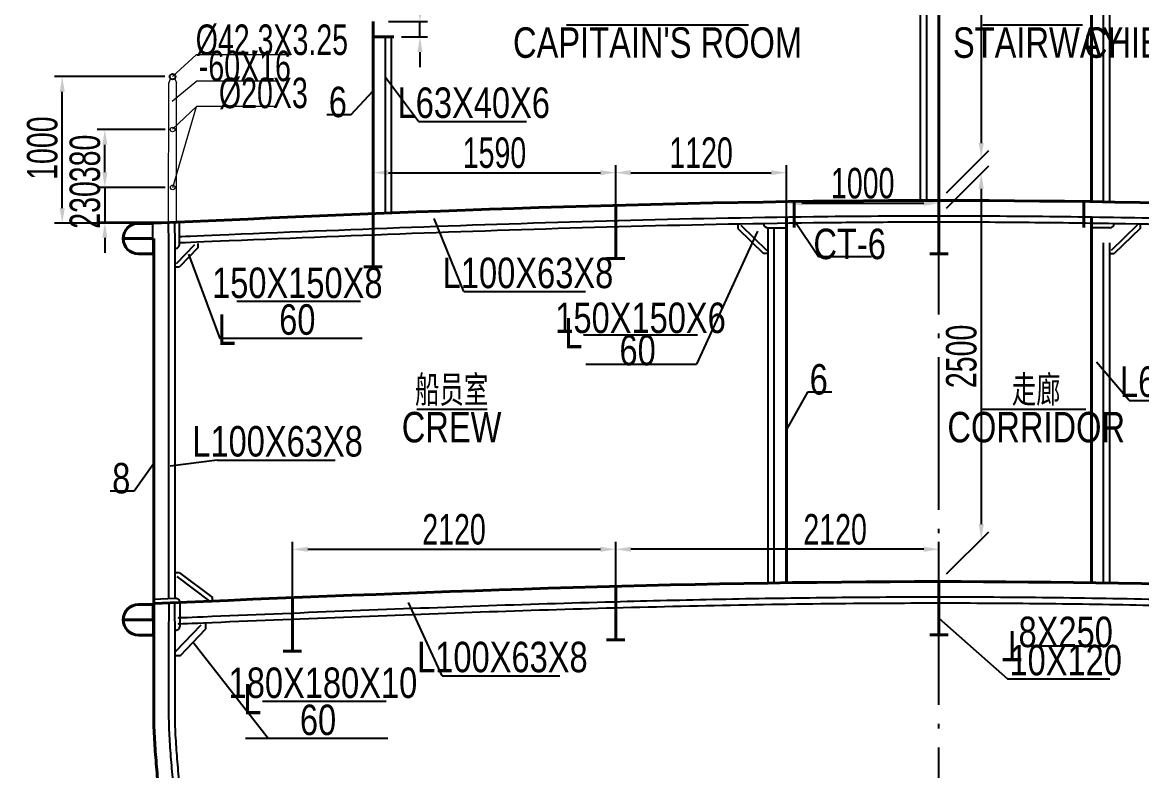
# Model space of a CAD drawing. Extents: x -498116 to -468416, y -194449 to -173449.
# Drawn here: x -481679 to -474339, y -186661 to -181752 of the extents above; entities that cross this region are included whole.
import ezdxf
from ezdxf.enums import TextEntityAlignment as Align

# ---------------------------------------------------------------- set-up
doc = ezdxf.new("R2010")
doc.units = 0
doc.header["$LTSCALE"] = 500
doc.header["$MEASUREMENT"] = 0
doc.header["$PDMODE"] = 3
doc.linetypes.add('点划线 ____ _ ____ _ ____ _ ____ _ ____ _ ____', pattern=[2.56, 2, -0.25, 0.06, -0.25])
doc.layers.get('0').update_dxf_attribs({"linetype": 'CONTINUOUS'})
doc.layers.get('Defpoints').update_dxf_attribs({"linetype": 'CONTINUOUS'})
doc.layers.add('图框', color=3, linetype='CONTINUOUS')
doc.styles.get("Standard").update_dxf_attribs({"font": 'romans.shx', "width": 1.2, "height": 150, "bigfont": 'gbcbig.shx'})
doc.styles.add('中英混排2', font='romany.shx', dxfattribs={"width": 0.7, "height": 200, "bigfont": 'hztxt.shx'})
doc.dimstyles.new('1111111', dxfattribs={"dimtxt": 75, "dimasz": 100, "dimexe": 50, "dimexo": 50, "dimgap": 30, "dimtad": 1, "dimdec": 0, "dimdsep": 46, "dimtxsty": 'Standard', "dimcen": 2.5, "dimadec": 0, "dimazin": 0, "dimtfac": 1, "dimtdec": 0, "dimtmove": 0, "dimatfit": 3, "dimfxl": 1, "dimarcsym": 0})

# ---------------------------------------------------------------- blocks, each defined once
blk = doc.blocks.new('*D573')
at = {"color": 0, "lineweight": -2, "transparency": 16777216}
for p, q in [((-480743.5, -182107.7), (-481467.5, -182107.7)), ((-481417.5, -182969.7), (-481417.5, -182207.7)), ((-480847.1, -183069.7), (-481467.5, -183069.7))]:
    blk.add_line(p, q, dxfattribs=at)
at = {"color": 0, "lineweight": -3, "transparency": 16777216}
for points in [[(-481434.2, -182207.7), (-481400.8, -182207.7), (-481417.5, -182107.7)], [(-481434.2, -182969.7), (-481400.8, -182969.7), (-481417.5, -183069.7)]]:
    blk.add_solid(points, dxfattribs=at)
at = {"layer": 'Defpoints', "color": 0, "lineweight": -3, "transparency": 16777216}
for p in [(-481417.5, -182107.7), (-480693.5, -182107.7), (-480797.1, -183069.7)]:
    blk.add_point(p, dxfattribs=at)
at = {"color": 0, "transparency": 16777216, "insert": (-481547.5, -182577), "char_height": 200, "attachment_point": 5, "rotation": 90, "style": '中英混排2'}
blk.add_mtext('1000', dxfattribs=at)
blk = doc.blocks.new('*D574')
at = {"color": 0, "lineweight": -2, "transparency": 16777216}
for p, q in [((-481137.8, -182734.6), (-481137.8, -182634.6)), ((-480742.4, -182834.6), (-481187.8, -182834.6)), ((-481137.8, -182834.6), (-481137.8, -183064.8)), ((-480747.1, -183064.8), (-481187.8, -183064.8)), ((-481137.8, -183164.8), (-481137.8, -183264.8))]:
    blk.add_line(p, q, dxfattribs=at)
at = {"color": 0, "lineweight": -3, "transparency": 16777216}
for points in [[(-481154.4, -182734.6), (-481121.1, -182734.6), (-481137.8, -182834.6)], [(-481154.4, -183164.8), (-481121.1, -183164.8), (-481137.8, -183064.8)]]:
    blk.add_solid(points, dxfattribs=at)
at = {"layer": 'Defpoints', "color": 0, "lineweight": -3, "transparency": 16777216}
for p in [(-480692.4, -182834.6), (-481137.8, -183064.8), (-480697.1, -183064.8)]:
    blk.add_point(p, dxfattribs=at)
at = {"color": 0, "transparency": 16777216, "insert": (-481267.8, -182949.7), "char_height": 200, "attachment_point": 5, "rotation": 90, "style": '中英混排2'}
blk.add_mtext('230', dxfattribs=at)
blk = doc.blocks.new('*D575')
at = {"color": 0, "lineweight": -2, "transparency": 16777216}
for p, q in [((-480743.2, -182454.6), (-481187.8, -182454.6)), ((-481137.8, -182734.6), (-481137.8, -182554.6)), ((-480742.4, -182834.6), (-481187.8, -182834.6))]:
    blk.add_line(p, q, dxfattribs=at)
at = {"color": 0, "lineweight": -3, "transparency": 16777216}
for points in [[(-481154.4, -182554.6), (-481121.1, -182554.6), (-481137.8, -182454.6)], [(-481154.4, -182734.6), (-481121.1, -182734.6), (-481137.8, -182834.6)]]:
    blk.add_solid(points, dxfattribs=at)
at = {"layer": 'Defpoints', "color": 0, "lineweight": -3, "transparency": 16777216}
for p in [(-481137.8, -182454.6), (-480693.2, -182454.6), (-480692.4, -182834.6)]:
    blk.add_point(p, dxfattribs=at)
at = {"color": 0, "transparency": 16777216, "insert": (-481267.8, -182644.6), "char_height": 200, "attachment_point": 5, "rotation": 90, "style": '中英混排2'}
blk.add_mtext('380', dxfattribs=at)
blk = doc.blocks.new('*D585')
at = {"color": 0, "lineweight": -2, "transparency": 16777216}
for p, q in [((-476667.7, -183078.1), (-476667.7, -182887.9)), ((-475667.7, -183014.4), (-475667.7, -182887.9)), ((-476567.7, -182937.9), (-475767.7, -182937.9))]:
    blk.add_line(p, q, dxfattribs=at)
at = {"color": 0, "lineweight": -3, "transparency": 16777216}
for points in [[(-476567.7, -182921.2), (-476567.7, -182954.5), (-476667.7, -182937.9)], [(-475767.7, -182921.2), (-475767.7, -182954.5), (-475667.7, -182937.9)]]:
    blk.add_solid(points, dxfattribs=at)
at = {"layer": 'Defpoints', "color": 0, "lineweight": -3, "transparency": 16777216}
for p in [(-475667.7, -182937.9), (-476667.7, -183128.1), (-475667.7, -183064.4)]:
    blk.add_point(p, dxfattribs=at)
at = {"color": 0, "transparency": 16777216, "insert": (-476167.7, -182807.9), "char_height": 200, "attachment_point": 5, "style": '中英混排2'}
blk.add_mtext('1000', dxfattribs=at)
blk = doc.blocks.new('*D586')
at = {"color": 0, "lineweight": -2, "transparency": 16777216}
for p, q in [((-477787.7, -183001.9), (-477787.7, -182687.9)), ((-476667.7, -183293), (-476667.7, -182687.9)), ((-477687.7, -182737.9), (-476767.7, -182737.9))]:
    blk.add_line(p, q, dxfattribs=at)
at = {"color": 0, "lineweight": -3, "transparency": 16777216}
for points in [[(-477687.7, -182721.2), (-477687.7, -182754.5), (-477787.7, -182737.9)], [(-476767.7, -182721.2), (-476767.7, -182754.5), (-476667.7, -182737.9)]]:
    blk.add_solid(points, dxfattribs=at)
at = {"layer": 'Defpoints', "color": 0, "lineweight": -3, "transparency": 16777216}
for p in [(-476667.7, -182737.9), (-477787.7, -183051.9), (-476667.7, -183343)]:
    blk.add_point(p, dxfattribs=at)
at = {"color": 0, "transparency": 16777216, "insert": (-477227.7, -182607.9), "char_height": 200, "attachment_point": 5, "style": '中英混排2'}
blk.add_mtext('1120', dxfattribs=at)
blk = doc.blocks.new('*D587')
at = {"color": 0, "lineweight": -2, "transparency": 16777216}
for p, q in [((-479377.7, -182780.4), (-479377.7, -182687.9)), ((-477787.7, -182780.4), (-477787.7, -182687.9)), ((-479277.7, -182737.9), (-477887.7, -182737.9))]:
    blk.add_line(p, q, dxfattribs=at)
at = {"color": 0, "lineweight": -3, "transparency": 16777216}
for points in [[(-479277.7, -182721.2), (-479277.7, -182754.5), (-479377.7, -182737.9)], [(-477887.7, -182721.2), (-477887.7, -182754.5), (-477787.7, -182737.9)]]:
    blk.add_solid(points, dxfattribs=at)
at = {"layer": 'Defpoints', "color": 0, "lineweight": -3, "transparency": 16777216}
for p in [(-477787.7, -182737.9), (-479377.7, -182830.4), (-477787.7, -182830.4)]:
    blk.add_point(p, dxfattribs=at)
at = {"color": 0, "transparency": 16777216, "insert": (-478582.7, -182607.9), "char_height": 200, "attachment_point": 5, "style": '中英混排2'}
blk.add_mtext('1590', dxfattribs=at)
blk = doc.blocks.new('*D588')
at = {"color": 0, "lineweight": -2, "transparency": 16777216}
for p, q in [((-477787.7, -185401.9), (-477787.7, -185158.8)), ((-475667.7, -185370.7), (-475667.7, -185158.8)), ((-475767.7, -185208.8), (-477687.7, -185208.8))]:
    blk.add_line(p, q, dxfattribs=at)
at = {"color": 0, "lineweight": -3, "transparency": 16777216}
for points in [[(-477687.7, -185192.1), (-477687.7, -185225.4), (-477787.7, -185208.8)], [(-475767.7, -185192.1), (-475767.7, -185225.4), (-475667.7, -185208.8)]]:
    blk.add_solid(points, dxfattribs=at)
at = {"layer": 'Defpoints', "color": 0, "lineweight": -3, "transparency": 16777216}
for p in [(-477787.7, -185208.8), (-477787.7, -185451.9), (-475667.7, -185420.7)]:
    blk.add_point(p, dxfattribs=at)
at = {"color": 0, "transparency": 16777216, "insert": (-476348.5, -185078.8), "char_height": 200, "attachment_point": 5, "style": '中英混排2'}
blk.add_mtext('2120', dxfattribs=at)
blk = doc.blocks.new('*D589')
at = {"color": 0, "lineweight": -2, "transparency": 16777216}
for p, q in [((-479907.7, -185576.4), (-479907.7, -185158.8)), ((-477787.7, -185502), (-477787.7, -185158.8)), ((-479807.7, -185208.8), (-477887.7, -185208.8))]:
    blk.add_line(p, q, dxfattribs=at)
at = {"color": 0, "lineweight": -3, "transparency": 16777216}
for points in [[(-479807.7, -185192.1), (-479807.7, -185225.4), (-479907.7, -185208.8)], [(-477887.7, -185192.1), (-477887.7, -185225.4), (-477787.7, -185208.8)]]:
    blk.add_solid(points, dxfattribs=at)
at = {"layer": 'Defpoints', "color": 0, "lineweight": -3, "transparency": 16777216}
for p in [(-477787.7, -185208.8), (-477787.7, -185552), (-479907.7, -185626.4)]:
    blk.add_point(p, dxfattribs=at)
at = {"color": 0, "transparency": 16777216, "insert": (-478847.7, -185078.8), "char_height": 200, "attachment_point": 5, "style": '中英混排2'}
blk.add_mtext('2120', dxfattribs=at)
blk = doc.blocks.new('*D596')
at = {"color": 0, "lineweight": -2, "transparency": 16777216}
for p, q in [((-479071.6, -181646.2), (-479071.6, -181212.5)), ((-479277.7, -181746.2), (-479021.6, -181746.2)), ((-479071.6, -181846.2), (-479071.6, -181746.2)), ((-479192.7, -181846.2), (-479021.6, -181846.2)), ((-479071.6, -181946.2), (-479071.6, -182046.2))]:
    blk.add_line(p, q, dxfattribs=at)
at = {"color": 0, "lineweight": -3, "transparency": 16777216}
for points in [[(-479088.3, -181646.2), (-479055, -181646.2), (-479071.6, -181746.2)], [(-479088.3, -181946.2), (-479055, -181946.2), (-479071.6, -181846.2)]]:
    blk.add_solid(points, dxfattribs=at)
at = {"layer": 'Defpoints', "color": 0, "lineweight": -3, "transparency": 16777216}
for p in [(-479327.7, -181746.2), (-479242.7, -181846.2), (-479071.6, -181846.2)]:
    blk.add_point(p, dxfattribs=at)
at = {"color": 0, "transparency": 16777216, "insert": (-479201.6, -181344.5), "char_height": 200, "attachment_point": 5, "rotation": 90, "style": '中英混排2'}
blk.add_mtext('100', dxfattribs=at)
blk = doc.blocks.new('*D602')
at = {"color": 0, "lineweight": -2, "transparency": 16777216}
for p, q in [((-475617.7, -182970.7), (-475340.3, -182693.3)), ((-475390.3, -182843.3), (-475390.3, -185043.3)), ((-475617.7, -185370.7), (-475340.3, -185093.3))]:
    blk.add_line(p, q, dxfattribs=at)
at = {"color": 0, "lineweight": -3, "transparency": 16777216}
for points in [[(-475407, -182843.3), (-475373.6, -182843.3), (-475390.3, -182743.3)], [(-475407, -185043.3), (-475373.6, -185043.3), (-475390.3, -185143.3)]]:
    blk.add_solid(points, dxfattribs=at)
at = {"layer": 'Defpoints', "color": 0, "lineweight": -3, "transparency": 16777216}
for p in [(-475667.7, -183020.7), (-475390.3, -185143.3), (-475667.7, -185420.7)]:
    blk.add_point(p, dxfattribs=at)
at = {"color": 0, "transparency": 16777216, "insert": (-475520.3, -183943.3), "char_height": 200, "attachment_point": 5, "rotation": 90, "style": '中英混排2'}
blk.add_mtext('2500', dxfattribs=at)
blk = doc.blocks.new('*D603')
at = {"color": 0, "lineweight": -2, "transparency": 16777216}
for p, q in [((-475617.7, -180270.6), (-475340.3, -179993.2)), ((-475390.3, -180143.2), (-475390.3, -182543.3)), ((-475617.7, -182870.7), (-475340.3, -182593.3))]:
    blk.add_line(p, q, dxfattribs=at)
at = {"color": 0, "lineweight": -3, "transparency": 16777216}
for points in [[(-475407, -180143.2), (-475373.6, -180143.2), (-475390.3, -180043.2)], [(-475407, -182543.3), (-475373.6, -182543.3), (-475390.3, -182643.3)]]:
    blk.add_solid(points, dxfattribs=at)
at = {"layer": 'Defpoints', "color": 0, "lineweight": -3, "transparency": 16777216}
for p in [(-475667.7, -180320.6), (-475390.3, -182643.3), (-475667.7, -182920.7)]:
    blk.add_point(p, dxfattribs=at)
at = {"color": 0, "transparency": 16777216, "insert": (-475520.3, -181343.3), "char_height": 200, "attachment_point": 5, "rotation": 90, "style": '中英混排2'}
blk.add_mtext('2600', dxfattribs=at)

msp = doc.modelspace()

# ---------------------------------------------------------------- linework, layer by layer
at = {"color": 1, "linetype": '点划线 ____ _ ____ _ ____ _ ____ _ ____ _ ____'}
msp.add_line((-475667.7, -191349), (-475667.7, -177137), dxfattribs=at)
at = {"color": 7, "lineweight": 40}
for p, q in [((-475667.7, -182920.6), (-475667.7, -180320.6)), ((-477787.7, -183301.8), (-477787.7, -182951.8)), ((-475667.7, -183270.6), (-475667.7, -182920.6)), ((-479378.5, -183355.2), (-479378.5, -183005.2)), ((-475727.7, -183270.6), (-475607.7, -183270.7)), ((-479438.5, -183355.2), (-479318.5, -183355.2)), ((-477847.7, -183301.8), (-477727.7, -183301.9)), ((-477787.7, -185801.9), (-477787.7, -185451.9)), ((-475667.7, -185770.7), (-475667.7, -185420.7)), ((-479907.7, -185876.3), (-479907.7, -185526.3)), ((-475727.7, -185770.7), (-475607.7, -185770.8)), ((-477727.7, -185801.9), (-477847.7, -185802)), ((-479967.7, -185876.3), (-479847.7, -185876.4))]:
    msp.add_line(p, q, dxfattribs=at)
at = {"color": 0, "lineweight": 40}
for p, q in [((-474667.7, -182928.1), (-474667.7, -180327.9)), ((-479377.7, -183005.1), (-479377.7, -181746.2)), ((-479377.7, -181846.2), (-479242.7, -181846.2)), ((-476617.8, -182927.7), (-476617.8, -183098.1)), ((-474717.6, -182927.7), (-474717.6, -183098.1)), ((-476667.7, -185428.2), (-476667.7, -183028.1)), ((-474667.7, -185428.2), (-474667.7, -183028.1)), ((-480817.8, -183070.4), (-480917.8, -183070.4)), ((-480817.8, -183170.4), (-481017.8, -183170.4)), ((-480817.8, -183270.4), (-480917.8, -183270.4)), ((-480817.8, -185571.4), (-480917.8, -185571.4)), ((-480817.8, -185671.4), (-481017.8, -185671.4)), ((-480817.8, -185771.4), (-480917.8, -185771.4))]:
    msp.add_line(p, q, dxfattribs=at)
for p, q in [((-475787.7, -182920.7), (-475787.7, -180491.7)), ((-475747.7, -182920.7), (-475747.7, -180491.7)), ((-474587.7, -182929.3), (-474587.7, -180498.9)), ((-474547.7, -182930), (-474547.7, -180498.9)), ((-476787.7, -185430.1), (-476787.7, -183099.2)), ((-476747.7, -185429.4), (-476747.7, -183099.2)), ((-474587.7, -185429.4), (-474587.7, -183199.2)), ((-474547.7, -185430.1), (-474547.7, -183199.2))]:
    msp.add_line(p, q)
at = {"color": 3}
for p, q in [((-478109.6, -181767), (-476917.6, -181767)), ((-475380.1, -181767), (-474725.6, -181767)), ((-479524.4, -182358.4), (-479377.7, -182200.5)), ((-479524.4, -182358.4), (-479682.6, -182358.4)), ((-479081.7, -182401.5), (-478372.1, -182401.5)), ((-478782.6, -183518.2), (-478978.2, -183038.9)), ((-476857.8, -183122.6), (-477258.6, -183994.5)), ((-480588.8, -183273.2), (-480383.8, -183826.9, 0)), ((-478782.6, -183518.2), (-477985.9, -183518.2)), ((-480271.4, -183580.8, 0), (-479460.8, -183580.8, 0)), ((-479450.2, -183826.9, 0), (-480383.8, -183826.9, 0)), ((-477252.1, -183803.6, 0), (-477998.1, -183803.6, 0)), ((-477982.6, -183994.5), (-477258.6, -183994.5)), ((-474420.5, -184231.8), (-474634.9, -183980.9)), ((-476529.1, -184178.3), (-476667.7, -184422.4)), ((-476370.8, -184178.3), (-476529.1, -184178.3)), ((-474420.5, -184231.8), (-473579.3, -184231.8)), ((-479092.2, -184290), (-478629.7, -184290)), ((-475389.7, -184290), (-474704.2, -184290)), ((-480817.7, -184646.2), (-480945, -184827)), ((-480401.3, -184623), (-480710, -184662.6)), ((-480401.3, -184623), (-479628.4, -184623)), ((-480945, -184827), (-481103.3, -184827)), ((-478926.8, -186038.2), (-479146.2, -185558.8)), ((-480065.8, -186450.9), (-480560.3, -185818.9)), ((-478926.8, -186038.2), (-478153.8, -186038.2)), ((-480103.3, -186204.8), (-479292.7, -186204.8)), ((-479282.1, -186450.9), (-480215.8, -186450.9))]:
    msp.add_line(p, q, dxfattribs=at)
at = {"color": 7}
for p, q in [((-479297.7, -183002.1), (-479297.7, -181846.2)), ((-479257.7, -183000.5), (-479257.7, -181846.2)), ((-479081.7, -182401.5), (-479297.7, -182114.5)), ((-477787.7, -183301.8), (-477787.7, -182951.8)), ((-475667.7, -183270.6), (-475667.7, -182920.6)), ((-479378.5, -183355.2), (-479378.5, -183005.2)), ((-476457.8, -183289.2), (-476617.8, -183050.7)), ((-480835.6, -183070.4), (-480824.3, -183081.6)), ((-480824.3, -183160.5), (-480824.3, -183081.6)), ((-480647.8, -183205.4), (-480647.8, -183062.9)), ((-476987.7, -183074), (-476987.7, -183104)), ((-476987.7, -183104), (-476817.7, -183269.2)), ((-476966.7, -183082.5), (-476796.8, -183247.7)), ((-476787.7, -183099.2), (-476667.7, -183099.2)), ((-474547.7, -183099.2), (-474667.7, -183099.2)), ((-474368.7, -183082.5), (-474538.6, -183247.7)), ((-474347.8, -183104), (-474517.7, -183269.2)), ((-474347.8, -183074), (-474347.8, -183104)), ((-480834.3, -183170.4), (-480824.3, -183160.5)), ((-480834.3, -183170.4), (-480824.3, -183180.2)), ((-480824.3, -183180.2), (-480824.3, -183260.5)), ((-480527.8, -183201.8), (-480527.8, -183231.8)), ((-480834.3, -183270.4), (-480824.3, -183260.5)), ((-480549.4, -183211), (-480669.4, -183335.5)), ((-480527.8, -183231.8), (-480647.8, -183356.3)), ((-476787.7, -183269.2), (-476817.7, -183269.2)), ((-475727.7, -183270.6), (-475607.7, -183270.7)), ((-474547.7, -183269.2), (-474517.7, -183269.2)), ((-480677.8, -183356.3), (-480647.8, -183356.3)), ((-479438.5, -183355.2), (-479318.5, -183355.2)), ((-477847.7, -183301.8), (-477727.7, -183301.9)), ((-476109.7, -183289.2), (-476457.8, -183289.2)), ((-480648.3, -185363), (-480677.8, -185363)), ((-480666.3, -185387), (-480450.6, -185549.1)), ((-480648.3, -185363), (-480432.6, -185525.2)), ((-477787.7, -185801.9), (-477787.7, -185451.9)), ((-475667.7, -185770.7), (-475667.7, -185420.7)), ((-480677.8, -185530.6), (-480817.8, -185537.2)), ((-480432.6, -185555.2), (-480432.6, -185525.2)), ((-479907.7, -185876.3), (-479907.7, -185526.3)), ((-480835.6, -185571.4), (-480824.3, -185582.6)), ((-480824.3, -185661.5), (-480824.3, -185582.6)), ((-480643, -185704.1), (-480643, -185564)), ((-480834.3, -185671.4), (-480824.3, -185661.5)), ((-480834.3, -185671.4), (-480824.3, -185681.2)), ((-480824.3, -185681.2), (-480824.3, -185761.5)), ((-480671.7, -185878), (-480506.9, -185704.6)), ((-480477.9, -185697.2), (-480477.9, -185732.2)), ((-480834.3, -185771.4), (-480824.3, -185761.5)), ((-480642.8, -185905.6), (-480477.9, -185732.2)), ((-475727.7, -185770.7), (-475607.7, -185770.8)), ((-477727.7, -185801.9), (-477847.7, -185802)), ((-480677.8, -185905.6), (-480642.8, -185905.6)), ((-479967.7, -185876.3), (-479847.7, -185876.4))]:
    msp.add_line(p, q, dxfattribs=at)
at = {"color": 0, "lineweight": 20}
for p, q in [((-480538.7, -181965.6), (-480693.5, -182107.7)), ((-479918.1, -181965.6), (-480538.7, -181965.6)), ((-480535.4, -182137.5), (-480695.5, -182270.4)), ((-480013.4, -182137.5), (-480535.4, -182137.5)), ((-480693, -182834.6), (-480537.1, -182303.6))]:
    msp.add_line(p, q, dxfattribs=at)
at = {"lineweight": 20, "ltscale": 0.3}
for p, q in [((-480719.6, -183066.9), (-480718.6, -182147.7)), ((-480709.1, -182121.7), (-480718.6, -182147.7)), ((-480677.9, -182121.7), (-480668.5, -182147.7)), ((-480668.1, -183064.8), (-480668.6, -182147.4)), ((-480537.1, -182303.6), (-480694.9, -182453.3)), ((-480008.5, -182303.6), (-480537.1, -182303.6))]:
    msp.add_line(p, q, dxfattribs=at)
at = {"color": 7}
for points in [[(-480717.8, -185532.5), (-480717.8, -185339.8), (-480717.8, -185074.8), (-480717.8, -184809.8), (-480717.8, -184544.8), (-480717.8, -184279.8), (-480717.8, -184014.8), (-480717.8, -183749.8), (-480717.8, -183484.8), (-480717.8, -183219.8), (-480717.8, -183204.8), (-480719.6, -183065.3)], [(-480677.8, -185530.6), (-480677.8, -185339.8), (-480677.8, -185074.8), (-480677.8, -184809.8), (-480677.8, -184544.8), (-480677.8, -184279.8), (-480677.8, -184014.8), (-480677.8, -183749.8), (-480677.8, -183484.8), (-480677.8, -183219.8), (-480677.8, -183204.8), (-480678, -183063.4)]]:
    msp.add_lwpolyline(points, dxfattribs=at)
at = {"color": 0, "lineweight": 40}
msp.add_lwpolyline([(-480788.4, -186754, -0.001581), (-480802.3, -186595.4, -0.007419), (-480813.3, -186436.8, -0.013127), (-480817.7, -186279.5), (-480817.7, -186014.5), (-480817.7, -185804.8), (-480817.7, -185539.8), (-480817.7, -185274.8), (-480817.7, -185009.8), (-480817.7, -184744.8), (-480817.7, -184479.8), (-480817.7, -184214.8), (-480817.7, -183949.8), (-480817.7, -183684.8), (-480817.7, -183419.8), (-480817.7, -183404.8), (-480817.7, -183170.4)], format="xyb", dxfattribs=at)
at = {"color": 7}
for points in [[(-479895.2, -189603.7, -0.01332), (-479974.2, -189459.1, -0.01674), (-480083.1, -189227.7, -0.001752), (-480095.2, -189199.5, -0.013925), (-480198.2, -188935.2, -0.008452), (-480274.2, -188711.2, -0.008666), (-480357.3, -188436.7, -0.006815), (-480415.7, -188219.4, -0.00871), (-480481.6, -187940.5, -0.006625), (-480524.9, -187727.8, -0.009437), (-480573.2, -187445.6, -0.007852), (-480601.4, -187237.5, -0.00605), (-480623.3, -187030.2, -0.001862), (-480642.1, -186820, 0.000342), (-480649, -186741.5, -0.001582), (-480662.8, -186583.7, -0.007419), (-480673.5, -186429.1, -0.013116), (-480677.7, -186279.3), (-480677.7, -186014.5), (-480677.7, -185804.8), (-480678, -185558.5)], [(-479941.4, -189603.7, -0.011466), (-480009.8, -189477.4, -0.016738), (-480119.8, -189243.5, -0.001752), (-480132, -189215, -0.013926), (-480235.8, -188948.6, -0.008452), (-480312.3, -188723.4, -0.008666), (-480395.7, -188447.6, -0.006815), (-480454.5, -188229.3, -0.00871), (-480520.7, -187949, -0.006625), (-480564.2, -187735.3, -0.009437), (-480612.8, -187451.6, -0.007853), (-480641.1, -187242.2, -0.006051), (-480663.1, -187033.9, -0.001862), (-480682, -186823.4, 0.000341), (-480688.8, -186745.1, -0.001582), (-480702.7, -186587, -0.007419), (-480713.5, -186431.3, -0.013119), (-480717.7, -186279.4), (-480717.7, -186014.5), (-480717.7, -185804.8), (-480716.6, -185560.1)]]:
    msp.add_lwpolyline(points, format="xyb", dxfattribs=at)
at = {"lineweight": 20, "ltscale": 0.3}
for centre, radius in [((-480693.5, -182107.7), 21), ((-480693.5, -182107.7), 16.4), ((-480693.8, -182454.6), 15), ((-480693, -182834.6), 15)]:
    msp.add_circle(centre, radius, dxfattribs=at)
at = {"color": 0, "lineweight": 40}
for centre in [(-480917.8, -183170.4), (-480917.8, -185671.4)]:
    msp.add_arc(centre, 100, 90, 270, dxfattribs=at)
at = {"color": 7}
for centre, radius, start, end in [((-476787.7, -183069.2), 30, 181.32745, 270), ((-474547.7, -183069.2), 30, 270, 358.67255), ((-480677.8, -183206.3), 30, 270, 1.76223), ((-480677.8, -185565.4), 34.8, 357.58994, 90), ((-480677.9, -185705.6), 35, 270.28104, 2.41049)]:
    msp.add_arc(centre, radius, start, end, dxfattribs=at)
at = {"color": 0, "lineweight": 40}
msp.add_open_spline([(-480817.7, -183069.7), (-479187.3, -182995), (-475667.7, -182846.2), (-472148.1, -182995), (-470517.7, -183069.7)], degree=3, dxfattribs=at)
at = {"color": 0}
for points, knots in [([(-480647.8, -183156.8), (-480626.2, -183156.2), (-480475.2, -183149.8), (-479898, -183125.7), (-479471.9, -183108.4), (-478194, -183061.2), (-477342.3, -183036.1), (-476239, -183022.7), (-475987.1, -183020.9), (-475610.8, -183020.5), (-475486.4, -183020.8), (-475237.7, -183021.9), (-475113.3, -183022.9), (-474740.2, -183026.7), (-474491.4, -183030.5), (-473745, -183045.3), (-473247.2, -183059.5), (-472019.3, -183101.1), (-471288.9, -183131.6), (-470687.7, -183156.4)], [186.392873, 186.392873, 186.392873, 186.392873, 639.617915, 639.617915, 1918.853744, 1918.853744, 4477.325402, 4477.325402, 5234.551866, 5234.551866, 5608.359372, 5608.359372, 5982.166879, 5982.166879, 6729.781892, 6729.781892, 8225.011917, 8225.011917, 10417.851563, 10417.851563, 10417.851563, 10417.851563]), ([(-480647.8, -183196.9), (-480625.5, -183196.2), (-480473.9, -183189.8), (-479896.1, -183165.6), (-479470, -183148.3), (-478192, -183101.2), (-477340.5, -183076.1), (-476327.3, -183063.8), (-476165.3, -183062.3), (-475904.3, -183061), (-475805.4, -183060.7), (-475607.5, -183060.6), (-475508.6, -183060.7), (-475310.7, -183061.5), (-475211.7, -183062.2), (-474914.8, -183064.7), (-474716.9, -183067.2), (-474122.9, -183077), (-473726.9, -183086.4), (-472538.5, -183121.1), (-471745.8, -183152.7), (-470821.2, -183191.5), (-470689.7, -183197.1), (-470687.7, -183196.9)], [184.69757, 184.69757, 184.69757, 184.69757, 639.773246, 639.773246, 1919.319739, 1919.319739, 4478.412724, 4478.412724, 4965.694865, 4965.694865, 5263.297193, 5263.297193, 5560.899521, 5560.899521, 5858.50185, 5858.50185, 6453.706506, 6453.706506, 7644.11582, 7644.11582, 10024.934447, 10024.934447, 10419.546863, 10419.546863, 10419.546863, 10419.546863]), ([(-480643, -185657.1), (-480692.6, -185659.2), (-480592.7, -185655), (-480182.4, -185637.8), (-479876.1, -185625.2), (-478969.1, -185589.4), (-478379.9, -185568.4), (-477683.6, -185549.3), (-477568, -185546.3), (-477222.2, -185538), (-476992.8, -185533.4), (-476652.8, -185528), (-476541.6, -185526.5), (-476208.4, -185522.7), (-475986.8, -185521.2), (-475704.5, -185520.7), (-475643.8, -185520.7), (-475522.3, -185520.9), (-475461.6, -185521), (-475279.1, -185521.8), (-475157.3, -185522.7), (-474790.3, -185526.3), (-474543.6, -185530), (-473856.2, -185543.6), (-473406.7, -185556), (-472358.1, -185590.6), (-471747.4, -185614.2), (-470903.6, -185648.9), (-470725.2, -185656.4), (-470692.5, -185657.8)], [338.43553, 338.43553, 338.43553, 338.43553, 611.943103, 611.943103, 1467.913604, 1467.913604, 3179.854605, 3179.854605, 3521.733788, 3521.733788, 4205.492154, 4205.492154, 4538.470814, 4538.470814, 5204.428135, 5204.428135, 5386.968418, 5386.968418, 5569.508701, 5569.508701, 5934.589267, 5934.589267, 6664.750399, 6664.750399, 7933.50706, 7933.50706, 9465.836257, 9465.836257, 9865.148497, 9865.148497, 9865.148497, 9865.148497]), ([(-480643, -185697.1), (-480692, -185699.2), (-480591.7, -185695), (-480180.9, -185677.7), (-479874.7, -185665.1), (-478965.9, -185629.3), (-478375.2, -185608.3), (-477211.2, -185576.4), (-476638, -185565.5), (-475951.6, -185561.3), (-475836.7, -185560.9), (-475492.1, -185560.6), (-475262.4, -185561.6), (-474799.5, -185566.2), (-474566.2, -185569.7), (-473934.3, -185581.9), (-473529, -185592.6), (-472678.9, -185619.6), (-472234.1, -185635.8), (-471375.2, -185669.4), (-470970.8, -185686.1), (-470692.5, -185697.8)], [336.900128, 336.900128, 336.900128, 336.900128, 611.865017, 611.865017, 1467.679346, 1467.679346, 3184.989394, 3184.989394, 4902.299441, 4902.299441, 5247.852384, 5247.852384, 5938.95827, 5938.95827, 6630.064156, 6630.064156, 7780.293695, 7780.293695, 8930.523233, 8930.523233, 9866.373051, 9866.373051, 9866.373051, 9866.373051])]:
    msp.add_open_spline(points, degree=3, knots=knots, dxfattribs=at)
at = {"color": 0, "lineweight": 40}
msp.add_open_spline([(-480817.7, -185564.4), (-479078.5, -185490.6), (-475811.6, -185356.7), (-472544.7, -185479.3), (-470517.7, -185571.4)], degree=3, knots=[183.957853, 183.957853, 183.957853, 183.957853, 5302.122217, 9988.465059, 9988.465059, 9988.465059, 9988.465059], dxfattribs=at)
at = {"layer": '图框', "color": 3}
for p, q in [((-475667.7, -185661.1), (-475218, -186058.4)), ((-475077.8, -185843.2), (-474604.8, -185843.2)), ((-475218, -186058.4), (-474546.1, -186058.4))]:
    msp.add_line(p, q, dxfattribs=at)

# ---------------------------------------------------------------- texts
at = {"color": 3, "style": '中英混排2', "width": 0.8}
for s, p in [("CAPITAIN'S ROOM", (-477513.4, -181884.4, 0)), (' STAIRWAY', (-475046.9, -181884.4, 0)), ("CHIEF ENGINEER'S ROOM", (-473353.9, -181884.4, 0)), ('L63X40X6', (-478718.5, -182278.8, 0)), ('L100X63X8', (-478362.8, -183395.5, 0)), ('L63X40X6', (-473980.7, -184109.1, 0)), ('船员室', (-478863.9, -184167.2, 0)), ('走廊', (-475029.9, -184167.2, 0)), ('CREW', (-478863.9, -184407.4, 0)), ('CORRIDOR', (-475029.9, -184407.4, 0)), ('L100X63X8', (-480005.3, -184500.3, 0)), ('L100X63X8', (-478530.8, -185915.4, 0))]:
    msp.add_text(s, height=200, dxfattribs=at).set_placement(p, align=Align.MIDDLE_CENTER)
at = {"layer": '图框', "color": 3, "style": '中英混排2', "width": 0.7}
for s, p in [('%%C42.3X3.25', (-480542.1, -181965.6)), ('-60X16', (-480521.4, -182137.5)), ('%%C20X3', (-480389.6, -182314.6, 3900.1))]:
    msp.add_text(s, height=200, dxfattribs=at).set_placement(p)
at = {"layer": '图框', "color": 3, "style": '中英混排2', "width": 0.8}
for s, p in [('6', (-479609.8, -182273.7, 0)), ('150X150X8', (-479875.7, -183460.4)), ('60', (-479875.7, -183701.3)), ('150X150X6', (-477624.6, -183690.1)), ('L', (-480338.1, -183767.7)), ('L', (-478064.9, -183790.4)), ('60', (-477643.9, -183901.8)), ('6', (-476456.2, -184093.5, 0)), ('8', (-481030.4, -184742.2, 0)), ('8X250', (-474836.5, -185750.8, 0)), ('10X120', (-474836.5, -185935.6, 0)), ('180X180X10', (-479707.7, -186084.4, 0)), ('L', (-480170.1, -186191.7, 0)), ('60', (-479739.8, -186327.6, 0))]:
    msp.add_text(s, height=200, dxfattribs=at).set_placement(p, align=Align.MIDDLE_CENTER)
at = {"layer": '图框', "color": 4, "style": '中英混排2', "width": 0.8}
msp.add_text('CT-6', height=200, dxfattribs=at).set_placement((-476253.3, -183205.2), align=Align.MIDDLE_CENTER)
at = {"layer": '图框', "color": 3, "style": '中英混排2', "width": 0.8}
msp.add_text('T', height=200, rotation=180, dxfattribs=at).set_placement((-475188.4, -185844.5, 0), align=Align.MIDDLE_CENTER)

# ---------------------------------------------------------------- dimensions: what is measured, and where the dimension line sits
at = {"color": 2}
dim = msp.add_linear_dim(base=(-475390.3, -182643.3), p1=(-475667.7, -180320.6), p2=(-475667.7, -182920.7), angle=90, dimstyle='1111111', override={"dimtxt": 200, "dimtxsty": '中英混排2', "dimfxl": 1.25}, dxfattribs=at)
dim.commit()
dim.dimension.update_dxf_attribs({"geometry": '*D603', "text_midpoint": (-475520.3, -181343.3)})
at = {"color": 7}
for base, p1, p2, picture, middle in [((-479071.6, -181846.2), (-479327.7, -181746.2), (-479242.7, -181846.2), '*D596', (-479071.6, -181344.5)), ((-481137.8, -183064.8), (-480692.4, -182834.6), (-480697.1, -183064.8), '*D574', (-481137.8, -182949.7))]:
    dim = msp.add_linear_dim(base=base, p1=p1, p2=p2, angle=90, dimstyle='1111111', override={"dimtxt": 200, "dimtxsty": '中英混排2', "dimfxl": 1.25}, dxfattribs=at)
    dim.commit()
    dim.dimension.update_dxf_attribs({"geometry": picture, "text_midpoint": middle, "dimtype": 160})
dim = msp.add_linear_dim(base=(-481417.5, -182107.7), p1=(-480797.1, -183069.7), p2=(-480693.5, -182107.7), angle=90, text='1000', dimstyle='1111111', override={"dimtxt": 200, "dimtxsty": '中英混排2', "dimfxl": 1.25}, dxfattribs=at)
dim.commit()
dim.dimension.update_dxf_attribs({"geometry": '*D573', "text_midpoint": (-481417.5, -182577), "dimtype": 160})
dim = msp.add_linear_dim(base=(-481137.8, -182454.6), p1=(-480692.4, -182834.6), p2=(-480693.2, -182454.6), angle=90, dimstyle='1111111', override={"dimtxt": 200, "dimtxsty": '中英混排2', "dimfxl": 1.25}, dxfattribs=at)
dim.commit()
dim.dimension.update_dxf_attribs({"geometry": '*D575', "text_midpoint": (-481267.8, -182644.6)})
for base, p1, p2, picture, middle in [((-477787.7, -182737.9), (-479377.7, -182830.4), (-477787.7, -182830.4), '*D587', (-478582.7, -182607.9)), ((-476667.7, -182737.9), (-477787.7, -183051.9), (-476667.7, -183343), '*D586', (-477227.7, -182607.9)), ((-475667.7, -182937.9), (-476667.7, -183128.1), (-475667.7, -183064.4), '*D585', (-476167.7, -182807.9)), ((-477787.7, -185208.8), (-479907.7, -185626.4), (-477787.7, -185552), '*D589', (-478847.7, -185078.8))]:
    dim = msp.add_linear_dim(base=base, p1=p1, p2=p2, dimstyle='1111111', override={"dimtxt": 200, "dimtxsty": '中英混排2', "dimfxl": 1.25}, dxfattribs=at)
    dim.commit()
    dim.dimension.update_dxf_attribs({"geometry": picture, "text_midpoint": middle})
at = {"color": 2}
dim = msp.add_linear_dim(base=(-475390.3, -185143.3), p1=(-475667.7, -183020.7), p2=(-475667.7, -185420.7), angle=90, text='2500', dimstyle='1111111', override={"dimtxt": 200, "dimtxsty": '中英混排2', "dimfxl": 1.25}, dxfattribs=at)
dim.commit()
dim.dimension.update_dxf_attribs({"geometry": '*D602', "text_midpoint": (-475520.3, -183943.3)})
at = {"color": 7}
dim = msp.add_linear_dim(base=(-477787.7, -185208.8), p1=(-475667.7, -185420.7), p2=(-477787.7, -185451.9), dimstyle='1111111', override={"dimtxt": 200, "dimtxsty": '中英混排2', "dimfxl": 1.25}, dxfattribs=at)
dim.commit()
dim.dimension.update_dxf_attribs({"geometry": '*D588', "text_midpoint": (-476348.5, -185208.8), "dimtype": 160})

doc.saveas('drawing.dxf')
